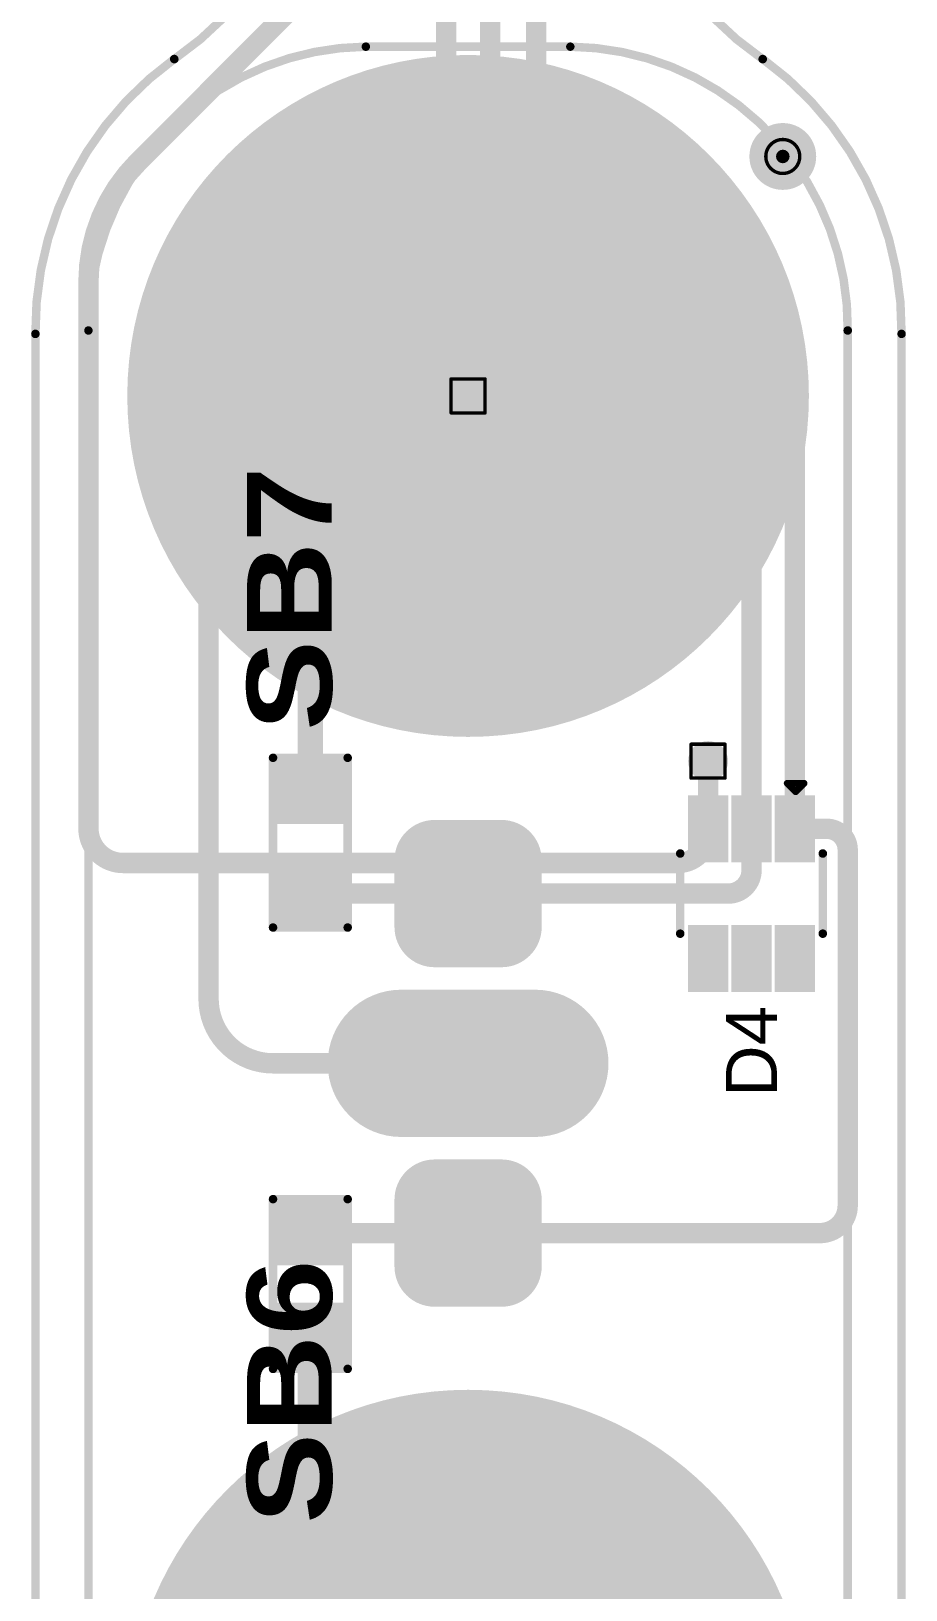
# Model space of a CAD drawing. Header units: inches. Extents: x -17 to 349, y -40 to 215.
# Drawn here: x 160.39 to 173.49, y 5.71 to 29.03 of the extents above; entities that cross this region are included whole.
import ezdxf

# ---------------------------------------------------------------- set-up
doc = ezdxf.new("R2010")
doc.units = ezdxf.units.IN
for name, color, linetype in [('Board Outline', 216, 'Continuous'), ('Bottom Layer', 5, 'Continuous'), ('Bottom Overlay', 54, 'Continuous'), ('Bottom Paste', 16, 'Continuous'), ('Bottom Solder', 6, 'Continuous'), ('Drill Drawing', 1, 'Continuous'), ('Pad Holes', 156, 'Continuous'), ('Top Layer', 1, 'Continuous'), ('Top Overlay', 2, 'Continuous'), ('Top Paste', 8, 'Continuous'), ('Top Solder', 216, 'Continuous'), ('Via Holes', 16, 'Continuous')]:
    doc.layers.add(name, color=color, linetype=linetype)
doc.styles.add('Arial', font='', dxfattribs={"height": 0.2})
doc.styles.add('Arial Black_Bold', font='', dxfattribs={"height": 0.2})
doc.styles.get('Arial').set_extended_font_data('Arial')
doc.styles.get('Arial Black_Bold').set_extended_font_data('Arial Black', bold=True)

# ---------------------------------------------------------------- blocks, each defined once
blk = doc.blocks.new('S______B______19')
at = {"layer": 'Top Layer'}
for points in [[(-1.143, -0.4445), (-1.143, 0.4445), (-0.381, 0.4445), (-0.381, -0.4445)], [(0.381, -0.4445), (0.381, 0.4445), (1.143, 0.4445), (1.143, -0.4445)]]:
    blk.add_hatch(color=1, dxfattribs=at).paths.add_polyline_path(points)
at = {"layer": 'Top Paste'}
for points in [[(-1.143, -0.4445), (-1.143, 0.4445), (-0.381, 0.4445), (-0.381, -0.4445)], [(0.381, -0.4445), (0.381, 0.4445), (1.143, 0.4445), (1.143, -0.4445)]]:
    blk.add_hatch(color=8, dxfattribs=at).paths.add_polyline_path(points)
at = {"layer": 'Top Solder'}
for points in [[(-1.2446, -0.5461), (-1.2446, 0.5461), (-0.2794, 0.5461), (-0.2794, -0.5461)], [(0.2794, -0.5461), (0.2794, 0.5461), (1.2446, 0.5461), (1.2446, -0.5461)]]:
    blk.add_hatch(color=216, dxfattribs=at).paths.add_polyline_path(points)
at = {"layer": 'Top Overlay'}
for points in [[(-1.27, -0.5588, 0.127, 0.127, 0), (-1.27, 0.5588, 0.127, 0.127, 0)], [(1.27, 0.5588, 0.127, 0.127, 0), (-1.27, 0.5588, 0.127, 0.127, 0)], [(1.27, -0.5588, 0.127, 0.127, 0), (1.27, 0.5588, 0.127, 0.127, 0)], [(1.27, -0.5588, 0.127, 0.127, 0), (-1.27, -0.5588, 0.127, 0.127, 0)]]:
    blk.add_lwpolyline(points, format="xyseb", dxfattribs=at)
for points in [[(-1.30175, 0.5588, 0.0635, 0.0635, 1), (-1.23825, 0.5588, 0.0635, 0.0635, 1)], [(-1.30175, 0.5588, 0.0635, 0.0635, 1), (-1.23825, 0.5588, 0.0635, 0.0635, 1)], [(1.23825, 0.5588, 0.0635, 0.0635, 1), (1.30175, 0.5588, 0.0635, 0.0635, 1)], [(1.23825, 0.5588, 0.0635, 0.0635, 1), (1.30175, 0.5588, 0.0635, 0.0635, 1)], [(-1.30175, -0.5588, 0.0635, 0.0635, 1), (-1.23825, -0.5588, 0.0635, 0.0635, 1)], [(-1.30175, -0.5588, 0.0635, 0.0635, 1), (-1.23825, -0.5588, 0.0635, 0.0635, 1)], [(1.23825, -0.5588, 0.0635, 0.0635, 1), (1.30175, -0.5588, 0.0635, 0.0635, 1)], [(1.23825, -0.5588, 0.0635, 0.0635, 1), (1.30175, -0.5588, 0.0635, 0.0635, 1)]]:
    blk.add_lwpolyline(points, format="xyseb", close=True, dxfattribs=at)
blk = doc.blocks.new('S______B______20')
at = {"layer": 'Top Layer'}
for points in [[(-1.143, -0.4445), (-1.143, 0.4445), (-0.381, 0.4445), (-0.381, -0.4445)], [(0.381, -0.4445), (0.381, 0.4445), (1.143, 0.4445), (1.143, -0.4445)]]:
    blk.add_hatch(color=1, dxfattribs=at).paths.add_polyline_path(points)
at = {"layer": 'Top Paste'}
for points in [[(-1.143, -0.4445), (-1.143, 0.4445), (-0.381, 0.4445), (-0.381, -0.4445)], [(0.381, -0.4445), (0.381, 0.4445), (1.143, 0.4445), (1.143, -0.4445)]]:
    blk.add_hatch(color=8, dxfattribs=at).paths.add_polyline_path(points)
at = {"layer": 'Top Solder'}
for points in [[(-1.2446, -0.5461), (-1.2446, 0.5461), (-0.2794, 0.5461), (-0.2794, -0.5461)], [(0.2794, -0.5461), (0.2794, 0.5461), (1.2446, 0.5461), (1.2446, -0.5461)]]:
    blk.add_hatch(color=216, dxfattribs=at).paths.add_polyline_path(points)
at = {"layer": 'Top Overlay'}
for points in [[(-1.27, 0.5588, 0.127, 0.127, 0), (-1.27, -0.5588, 0.127, 0.127, 0)], [(-1.27, 0.5588, 0.127, 0.127, 0), (1.27, 0.5588, 0.127, 0.127, 0)], [(1.27, 0.5588, 0.127, 0.127, 0), (1.27, -0.5588, 0.127, 0.127, 0)], [(-1.27, -0.5588, 0.127, 0.127, 0), (1.27, -0.5588, 0.127, 0.127, 0)]]:
    blk.add_lwpolyline(points, format="xyseb", dxfattribs=at)
for points in [[(-1.30175, 0.5588, 0.0635, 0.0635, 1), (-1.23825, 0.5588, 0.0635, 0.0635, 1)], [(-1.30175, 0.5588, 0.0635, 0.0635, 1), (-1.23825, 0.5588, 0.0635, 0.0635, 1)], [(1.23825, 0.5588, 0.0635, 0.0635, 1), (1.30175, 0.5588, 0.0635, 0.0635, 1)], [(1.23825, 0.5588, 0.0635, 0.0635, 1), (1.30175, 0.5588, 0.0635, 0.0635, 1)], [(-1.30175, -0.5588, 0.0635, 0.0635, 1), (-1.23825, -0.5588, 0.0635, 0.0635, 1)], [(-1.30175, -0.5588, 0.0635, 0.0635, 1), (-1.23825, -0.5588, 0.0635, 0.0635, 1)], [(1.23825, -0.5588, 0.0635, 0.0635, 1), (1.30175, -0.5588, 0.0635, 0.0635, 1)], [(1.23825, -0.5588, 0.0635, 0.0635, 1), (1.30175, -0.5588, 0.0635, 0.0635, 1)]]:
    blk.add_lwpolyline(points, format="xyseb", close=True, dxfattribs=at)
blk = doc.blocks.new('SOT_363_28')
at = {"layer": 'Top Layer'}
for points in [[(-0.57, 0.85), (-0.57, 0.45), (-1.37, 0.45), (-1.37, 0.85)], [(1.37, 0.85), (1.37, 0.45), (0.57, 0.45), (0.57, 0.85)], [(-0.57, 0.2), (-0.57, -0.2), (-1.37, -0.2), (-1.37, 0.2)], [(1.37, 0.2), (1.37, -0.2), (0.57, -0.2), (0.57, 0.2)], [(-0.57, -0.45), (-0.57, -0.85), (-1.37, -0.85), (-1.37, -0.45)], [(1.37, -0.45), (1.37, -0.85), (0.57, -0.85), (0.57, -0.45)]]:
    blk.add_hatch(color=1, dxfattribs=at).paths.add_polyline_path(points)
at = {"layer": 'Top Paste'}
for points in [[(-0.57, 0.85), (-0.57, 0.45), (-1.37, 0.45), (-1.37, 0.85)], [(1.37, 0.85), (1.37, 0.45), (0.57, 0.45), (0.57, 0.85)], [(-0.57, 0.2), (-0.57, -0.2), (-1.37, -0.2), (-1.37, 0.2)], [(1.37, 0.2), (1.37, -0.2), (0.57, -0.2), (0.57, 0.2)], [(-0.57, -0.45), (-0.57, -0.85), (-1.37, -0.85), (-1.37, -0.45)], [(1.37, -0.45), (1.37, -0.85), (0.57, -0.85), (0.57, -0.45)]]:
    blk.add_hatch(color=8, dxfattribs=at).paths.add_polyline_path(points)
at = {"layer": 'Top Solder'}
for points in [[(-0.468, 0.952), (-0.468, 0.348), (-1.472, 0.348), (-1.472, 0.952)], [(1.472, 0.952), (1.472, 0.348), (0.468, 0.348), (0.468, 0.952)], [(-0.468, 0.302), (-0.468, -0.302), (-1.472, -0.302), (-1.472, 0.302)], [(1.472, 0.302), (1.472, -0.302), (0.468, -0.302), (0.468, 0.302)], [(-0.468, -0.348), (-0.468, -0.952), (-1.472, -0.952), (-1.472, -0.348)], [(1.472, -0.348), (1.472, -0.952), (0.468, -0.952), (0.468, -0.348)]]:
    blk.add_hatch(color=216, dxfattribs=at).paths.add_polyline_path(points)
at = {"layer": 'Top Overlay'}
for points in [[(0.6, 1.067, 0.127, 0.127, 0), (-0.6, 1.067, 0.127, 0.127, 0)], [(-1.524, 0.66, 0.1, 0.1, 0), (-1.651, 0.787, 0.1, 0.1, 0)], [(-1.651, 0.533, 0.1, 0.1, 0), (-1.651, 0.787, 0.1, 0.1, 0)], [(-1.651, 0.533, 0.1, 0.1, 0), (-1.524, 0.66, 0.1, 0.1, 0)], [(-0.6, -1.067, 0.127, 0.127, 0), (0.6, -1.067, 0.127, 0.127, 0)]]:
    blk.add_lwpolyline(points, format="xyseb", dxfattribs=at)
for points in [[(-0.632, 1.067, 0.0635, 0.0635, 1), (-0.568, 1.067, 0.0635, 0.0635, 1)], [(0.568, 1.067, 0.0635, 0.0635, 1), (0.632, 1.067, 0.0635, 0.0635, 1)], [(-1.676, 0.787, 0.05, 0.05, 1), (-1.626, 0.787, 0.05, 0.05, 1)], [(-1.676, 0.787, 0.05, 0.05, 1), (-1.626, 0.787, 0.05, 0.05, 1)], [(-1.549, 0.66, 0.05, 0.05, 1), (-1.499, 0.66, 0.05, 0.05, 1)], [(-1.549, 0.66, 0.05, 0.05, 1), (-1.499, 0.66, 0.05, 0.05, 1)], [(-1.676, 0.533, 0.05, 0.05, 1), (-1.626, 0.533, 0.05, 0.05, 1)], [(-1.676, 0.533, 0.05, 0.05, 1), (-1.626, 0.533, 0.05, 0.05, 1)], [(-0.632, -1.067, 0.0635, 0.0635, 1), (-0.568, -1.067, 0.0635, 0.0635, 1)], [(0.568, -1.067, 0.0635, 0.0635, 1), (0.632, -1.067, 0.0635, 0.0635, 1)]]:
    blk.add_lwpolyline(points, format="xyseb", close=True, dxfattribs=at)
blk = doc.blocks.new('EMG_2_PAD_B_43')
at = {"layer": 'Bottom Layer'}
h = blk.add_hatch(color=5, dxfattribs=at)
edge = h.paths.add_edge_path()
edge.add_arc((0, 9.987), 5, 0, 360)
h = blk.add_hatch(color=5, dxfattribs=at)
edge = h.paths.add_edge_path()
edge.add_arc((0, -9.987), 5, 0, 360)
at = {"layer": 'Bottom Paste'}
h = blk.add_hatch(color=16, dxfattribs=at)
edge = h.paths.add_edge_path()
edge.add_arc((0, 9.987), 5, 0, 360)
h = blk.add_hatch(color=16, dxfattribs=at)
edge = h.paths.add_edge_path()
edge.add_arc((0, -9.987), 5, 0, 360)
at = {"layer": 'Bottom Solder'}
h = blk.add_hatch(color=6, dxfattribs=at)
edge = h.paths.add_edge_path()
edge.add_arc((0, 9.987), 5.102, 0, 360)
h = blk.add_hatch(color=6, dxfattribs=at)
edge = h.paths.add_edge_path()
edge.add_arc((0, -9.987), 5.102, 0, 360)
at = {"layer": 'Bottom Overlay'}
for points in [[(-5.683, 10.966, 0.127, 0.127, -0.414214), (-1.531, 15.213, 0.127, 0.127, 0)], [(-1.531, 15.213, 0.127, 0.127, 0), (1.531, 15.213, 0.127, 0.127, 0)], [(1.531, 15.213, 0.127, 0.127, -0.414214), (5.683, 10.966, 0.127, 0.127, 0)], [(-5.683, -10.966, 0.127, 0.127, 0), (-5.683, 10.966, 0.127, 0.127, 0)], [(5.683, -10.966, 0.127, 0.127, 0), (5.683, 10.966, 0.127, 0.127, 0)]]:
    blk.add_lwpolyline(points, format="xyseb", dxfattribs=at)
for points in [[(-1.562, 15.213, 0.0635, 0.0635, 1), (-1.499, 15.213, 0.0635, 0.0635, 1)], [(-1.562, 15.213, 0.0635, 0.0635, 1), (-1.499, 15.213, 0.0635, 0.0635, 1)], [(1.499, 15.213, 0.0635, 0.0635, 1), (1.562, 15.213, 0.0635, 0.0635, 1)], [(1.499, 15.213, 0.0635, 0.0635, 1), (1.562, 15.213, 0.0635, 0.0635, 1)], [(-5.715, 10.966, 0.0635, 0.0635, 1), (-5.652, 10.966, 0.0635, 0.0635, 1)], [(-5.715, 10.966, 0.0635, 0.0635, 1), (-5.652, 10.966, 0.0635, 0.0635, 1)], [(5.651, 10.966, 0.0635, 0.0635, 1), (5.715, 10.966, 0.0635, 0.0635, 1)], [(5.651, 10.966, 0.0635, 0.0635, 1), (5.715, 10.966, 0.0635, 0.0635, 1)]]:
    blk.add_lwpolyline(points, format="xyseb", close=True, dxfattribs=at)
blk = doc.blocks.new('T____P____SMD_3_P____54')
at = {"layer": 'Top Layer'}
h = blk.add_hatch(color=1, dxfattribs=at)
edge = h.paths.add_edge_path()
edge.add_arc((-0.5, 3.04), 0.5, 90, 180)
edge.add_line((-1, 3.04), (-1, 2.04))
edge.add_arc((-0.5, 2.04), 0.5, 180, 270)
edge.add_line((-0.5, 1.54), (0.5, 1.54))
edge.add_arc((0.5, 2.04), 0.5, 270, 360)
edge.add_line((1, 2.04), (1, 3.04))
edge.add_arc((0.5, 3.04), 0.5, 0, 90)
edge.add_line((0.5, 3.54), (-0.5, 3.54))
h = blk.add_hatch(color=1, dxfattribs=at)
edge = h.paths.add_edge_path()
edge.add_arc((-1, 0), 1, 90, 270)
edge.add_line((-1, -1), (1, -1))
edge.add_arc((1, 0), 1, 270, 450)
edge.add_line((1, 1), (-1, 1))
h = blk.add_hatch(color=1, dxfattribs=at)
edge = h.paths.add_edge_path()
edge.add_arc((-0.5, -2.04), 0.5, 90, 180)
edge.add_line((-1, -2.04), (-1, -3.04))
edge.add_arc((-0.5, -3.04), 0.5, 180, 270)
edge.add_line((-0.5, -3.54), (0.5, -3.54))
edge.add_arc((0.5, -3.04), 0.5, 270, 360)
edge.add_line((1, -3.04), (1, -2.04))
edge.add_arc((0.5, -2.04), 0.5, 0, 90)
edge.add_line((0.5, -1.54), (-0.5, -1.54))
at = {"layer": 'Top Paste'}
h = blk.add_hatch(color=8, dxfattribs=at)
edge = h.paths.add_edge_path()
edge.add_arc((-0.5, 3.04), 0.5, 90, 180)
edge.add_line((-1, 3.04), (-1, 2.04))
edge.add_arc((-0.5, 2.04), 0.5, 180, 270)
edge.add_line((-0.5, 1.54), (0.5, 1.54))
edge.add_arc((0.5, 2.04), 0.5, 270, 360)
edge.add_line((1, 2.04), (1, 3.04))
edge.add_arc((0.5, 3.04), 0.5, 0, 90)
edge.add_line((0.5, 3.54), (-0.5, 3.54))
h = blk.add_hatch(color=8, dxfattribs=at)
edge = h.paths.add_edge_path()
edge.add_arc((-1, 0), 1, 90, 270)
edge.add_line((-1, -1), (1, -1))
edge.add_arc((1, 0), 1, 270, 450)
edge.add_line((1, 1), (-1, 1))
h = blk.add_hatch(color=8, dxfattribs=at)
edge = h.paths.add_edge_path()
edge.add_arc((-0.5, -2.04), 0.5, 90, 180)
edge.add_line((-1, -2.04), (-1, -3.04))
edge.add_arc((-0.5, -3.04), 0.5, 180, 270)
edge.add_line((-0.5, -3.54), (0.5, -3.54))
edge.add_arc((0.5, -3.04), 0.5, 270, 360)
edge.add_line((1, -3.04), (1, -2.04))
edge.add_arc((0.5, -2.04), 0.5, 0, 90)
edge.add_line((0.5, -1.54), (-0.5, -1.54))
at = {"layer": 'Top Solder'}
h = blk.add_hatch(color=216, dxfattribs=at)
edge = h.paths.add_edge_path()
edge.add_arc((-0.5, 3.04), 0.602, 90, 180)
edge.add_line((-1.102, 3.04), (-1.102, 2.04))
edge.add_arc((-0.5, 2.04), 0.602, 180, 270)
edge.add_line((-0.5, 1.438), (0.5, 1.438))
edge.add_arc((0.5, 2.04), 0.602, 270, 360)
edge.add_line((1.102, 2.04), (1.102, 3.04))
edge.add_arc((0.5, 3.04), 0.602, 0, 90)
edge.add_line((0.5, 3.642), (-0.5, 3.642))
h = blk.add_hatch(color=216, dxfattribs=at)
edge = h.paths.add_edge_path()
edge.add_arc((-1, 0), 1.102, 90, 270)
edge.add_line((-1, -1.102), (1, -1.102))
edge.add_arc((1, 0), 1.102, 270, 450)
edge.add_line((1, 1.102), (-1, 1.102))
h = blk.add_hatch(color=216, dxfattribs=at)
edge = h.paths.add_edge_path()
edge.add_arc((-0.5, -2.04), 0.602, 90, 180)
edge.add_line((-1.102, -2.04), (-1.102, -3.04))
edge.add_arc((-0.5, -3.04), 0.602, 180, 270)
edge.add_line((-0.5, -3.642), (0.5, -3.642))
edge.add_arc((0.5, -3.04), 0.602, 270, 360)
edge.add_line((1.102, -3.04), (1.102, -2.04))
edge.add_arc((0.5, -2.04), 0.602, 0, 90)
edge.add_line((0.5, -1.438), (-0.5, -1.438))

msp = doc.modelspace()

# ---------------------------------------------------------------- hatches: boundary and pattern name
at = {"layer": 'Bottom Layer'}
h = msp.add_hatch(color=5, dxfattribs=at)
edge = h.paths.add_edge_path()
edge.add_arc((166.932, 23.576), 0.3, 0, 360)
h = msp.add_hatch(color=5, dxfattribs=at)
edge = h.paths.add_edge_path()
edge.add_arc((170.525, 18.111), 0.3, 0, 360)
at = {"layer": 'Bottom Solder'}
h = msp.add_hatch(color=6, dxfattribs=at)
edge = h.paths.add_edge_path()
edge.add_arc((171.643, 27.159), 0.102, 0, 360)
at = {"layer": 'Pad Holes'}
h = msp.add_hatch(color=7, dxfattribs=at)
edge = h.paths.add_edge_path()
edge.add_arc((171.643, 27.159), 0.5, 0, 360)
at = {"layer": 'Top Layer'}
h = msp.add_hatch(color=1, dxfattribs=at)
edge = h.paths.add_edge_path()
edge.add_arc((166.932, 23.576), 0.3, 0, 360)
h = msp.add_hatch(color=1, dxfattribs=at)
edge = h.paths.add_edge_path()
edge.add_arc((170.525, 18.111), 0.3, 0, 360)
at = {"layer": 'Top Solder'}
h = msp.add_hatch(color=216, dxfattribs=at)
edge = h.paths.add_edge_path()
edge.add_arc((171.643, 27.159), 0.102, 0, 360)
at = {"layer": 'Via Holes'}
h = msp.add_hatch(color=7, dxfattribs=at)
edge = h.paths.add_edge_path()
edge.add_arc((166.932, 23.576), 0.15, 0, 360)
h = msp.add_hatch(color=7, dxfattribs=at)
edge = h.paths.add_edge_path()
edge.add_arc((170.525, 18.111), 0.15, 0, 360)

# ---------------------------------------------------------------- linework, layer by layer
at = {"layer": 'Board Outline'}
for points in [[(164.703, 32.792, 0.127, 0.127, -0.250069), (162.534, 28.615, 0.127, 0.127, 0)], [(171.342, 28.615, 0.127, 0.127, -0.250069), (169.173, 32.792, 0.127, 0.127, 0)], [(160.455, 24.504, 0.127, 0.127, -0.244175), (162.533, 28.617, 0.127, 0.127, 0)], [(171.344, 28.617, 0.127, 0.127, -0.244175), (173.421, 24.504, 0.127, 0.127, 0)], [(160.455, 2.648, 0.127, 0.127, 0), (160.455, 24.504, 0.127, 0.127, 0)], [(173.421, 24.504, 0.127, 0.127, 0), (173.421, 2.648, 0.127, 0.127, 0)]]:
    msp.add_lwpolyline(points, format="xyseb", dxfattribs=at)
for points in [[(162.501, 28.617, 0.0635, 0.0635, 1), (162.565, 28.617, 0.0635, 0.0635, 1)], [(162.503, 28.615, 0.0635, 0.0635, 1), (162.566, 28.615, 0.0635, 0.0635, 1)], [(171.31, 28.615, 0.0635, 0.0635, 1), (171.374, 28.615, 0.0635, 0.0635, 1)], [(171.312, 28.617, 0.0635, 0.0635, 1), (171.375, 28.617, 0.0635, 0.0635, 1)], [(160.423, 24.504, 0.0635, 0.0635, 1), (160.487, 24.504, 0.0635, 0.0635, 1)], [(160.423, 24.504, 0.0635, 0.0635, 1), (160.487, 24.504, 0.0635, 0.0635, 1)], [(173.39, 24.504, 0.0635, 0.0635, 1), (173.453, 24.504, 0.0635, 0.0635, 1)], [(173.39, 24.504, 0.0635, 0.0635, 1), (173.453, 24.504, 0.0635, 0.0635, 1)]]:
    msp.add_lwpolyline(points, format="xyseb", close=True, dxfattribs=at)
at = {"layer": 'Bottom Layer'}
for points in [[(161.993, 27.077, 0.305, 0.305, 0), (165.345, 30.429, 0.305, 0.305, 0)], [(161.249, 25.281, 0.305, 0.305, -0.198912), (161.993, 27.077, 0.305, 0.305, 0)], [(161.249, 17.105, 0.305, 0.305, 0), (161.249, 25.281, 0.305, 0.305, 0)], [(170.525, 17.041, 0.305, 0.305, 0), (170.525, 18.111, 0.305, 0.305, 0)], [(161.766, 16.587, 0.305, 0.305, -0.414214), (161.249, 17.105, 0.305, 0.305, 0)], [(170.525, 17.041, 0.305, 0.305, -0.414214), (170.071, 16.587, 0.305, 0.305, 0)], [(161.766, 16.587, 0.305, 0.305, 0), (170.071, 16.587, 0.305, 0.305, 0)]]:
    msp.add_lwpolyline(points, format="xyseb", dxfattribs=at)
for points in [[(161.916, 27.077, 0.152, 0.152, 1), (162.069, 27.077, 0.152, 0.152, 1)], [(161.916, 27.077, 0.152, 0.152, 1), (162.069, 27.077, 0.152, 0.152, 1)], [(161.172, 25.281, 0.152, 0.152, 1), (161.325, 25.281, 0.152, 0.152, 1)], [(161.172, 25.281, 0.152, 0.152, 1), (161.325, 25.281, 0.152, 0.152, 1)], [(170.448, 18.111, 0.152, 0.152, 1), (170.601, 18.111, 0.152, 0.152, 1)], [(161.172, 17.105, 0.152, 0.152, 1), (161.325, 17.105, 0.152, 0.152, 1)], [(161.172, 17.105, 0.152, 0.152, 1), (161.325, 17.105, 0.152, 0.152, 1)], [(170.448, 17.041, 0.152, 0.152, 1), (170.601, 17.041, 0.152, 0.152, 1)], [(170.448, 17.041, 0.152, 0.152, 1), (170.601, 17.041, 0.152, 0.152, 1)], [(161.69, 16.587, 0.152, 0.152, 1), (161.842, 16.587, 0.152, 0.152, 1)], [(161.69, 16.587, 0.152, 0.152, 1), (161.842, 16.587, 0.152, 0.152, 1)], [(169.994, 16.587, 0.152, 0.152, 1), (170.147, 16.587, 0.152, 0.152, 1)], [(169.994, 16.587, 0.152, 0.152, 1), (170.147, 16.587, 0.152, 0.152, 1)]]:
    msp.add_lwpolyline(points, format="xyseb", close=True, dxfattribs=at)
at = {"layer": 'Drill Drawing'}
for points in [[(171.897, 27.159, 0.0508, 0.0508, 1), (171.389, 27.159, 0.0508, 0.0508, 1)], [(171.377, 27.159, 0.0254, 0.0254, 1), (171.402, 27.159, 0.0254, 0.0254, 1)], [(171.885, 27.159, 0.0254, 0.0254, 1), (171.91, 27.159, 0.0254, 0.0254, 1)], [(166.665, 23.83, 0.0254, 0.0254, 1), (166.691, 23.83, 0.0254, 0.0254, 1)], [(166.665, 23.83, 0.0254, 0.0254, 1), (166.691, 23.83, 0.0254, 0.0254, 1)], [(167.173, 23.83, 0.0254, 0.0254, 1), (167.199, 23.83, 0.0254, 0.0254, 1)], [(167.173, 23.83, 0.0254, 0.0254, 1), (167.199, 23.83, 0.0254, 0.0254, 1)], [(166.665, 23.322, 0.0254, 0.0254, 1), (166.691, 23.322, 0.0254, 0.0254, 1)], [(166.665, 23.322, 0.0254, 0.0254, 1), (166.691, 23.322, 0.0254, 0.0254, 1)], [(167.173, 23.322, 0.0254, 0.0254, 1), (167.199, 23.322, 0.0254, 0.0254, 1)], [(167.173, 23.322, 0.0254, 0.0254, 1), (167.199, 23.322, 0.0254, 0.0254, 1)], [(170.258, 18.365, 0.0254, 0.0254, 1), (170.283, 18.365, 0.0254, 0.0254, 1)], [(170.258, 18.365, 0.0254, 0.0254, 1), (170.283, 18.365, 0.0254, 0.0254, 1)], [(170.766, 18.365, 0.0254, 0.0254, 1), (170.791, 18.365, 0.0254, 0.0254, 1)], [(170.766, 18.365, 0.0254, 0.0254, 1), (170.791, 18.365, 0.0254, 0.0254, 1)], [(170.258, 17.857, 0.0254, 0.0254, 1), (170.283, 17.857, 0.0254, 0.0254, 1)], [(170.258, 17.857, 0.0254, 0.0254, 1), (170.283, 17.857, 0.0254, 0.0254, 1)], [(170.766, 17.857, 0.0254, 0.0254, 1), (170.791, 17.857, 0.0254, 0.0254, 1)], [(170.766, 17.857, 0.0254, 0.0254, 1), (170.791, 17.857, 0.0254, 0.0254, 1)]]:
    msp.add_lwpolyline(points, format="xyseb", close=True, dxfattribs=at)
for points in [[(166.678, 23.83, 0.0508, 0.0508, 0), (167.186, 23.83, 0.0508, 0.0508, 0)], [(166.678, 23.322, 0.0508, 0.0508, 0), (166.678, 23.83, 0.0508, 0.0508, 0)], [(167.186, 23.322, 0.0508, 0.0508, 0), (167.186, 23.83, 0.0508, 0.0508, 0)], [(166.678, 23.322, 0.0508, 0.0508, 0), (167.186, 23.322, 0.0508, 0.0508, 0)], [(170.271, 18.365, 0.0508, 0.0508, 0), (170.779, 18.365, 0.0508, 0.0508, 0)], [(170.271, 17.857, 0.0508, 0.0508, 0), (170.271, 18.365, 0.0508, 0.0508, 0)], [(170.779, 17.857, 0.0508, 0.0508, 0), (170.779, 18.365, 0.0508, 0.0508, 0)], [(170.271, 17.857, 0.0508, 0.0508, 0), (170.779, 17.857, 0.0508, 0.0508, 0)]]:
    msp.add_lwpolyline(points, format="xyseb", dxfattribs=at)
at = {"layer": 'Top Layer'}
for points in [[(167.264, 24.917, 0.305, 0.305, 0), (167.264, 30.51, 0.305, 0.305, 0)], [(166.603, 25.387, 0.305, 0.305, 0), (166.603, 29.854, 0.305, 0.305, 0)], [(167.952, 25.292, 0.305, 0.305, 0), (167.952, 29.355, 0.305, 0.305, 0)], [(166.603, 25.387, 0.305, 0.305, -0.414214), (165.962, 24.746, 0.305, 0.305, 0)], [(168.498, 24.746, 0.305, 0.305, -0.414214), (167.952, 25.292, 0.305, 0.305, 0)], [(167.974, 24.207, 0.305, 0.305, -0.414214), (167.264, 24.917, 0.305, 0.305, 0)], [(163.047, 24.153, 0.305, 0.305, -0.415072), (163.639, 24.746, 0.305, 0.305, 0)], [(163.639, 24.746, 0.305, 0.305, 0), (165.962, 24.746, 0.305, 0.305, 0)], [(168.498, 24.746, 0.305, 0.305, 0), (171.236, 24.746, 0.305, 0.305, 0)], [(171.236, 24.746, 0.305, 0.305, -0.414214), (171.825, 24.158, 0.305, 0.305, 0)], [(163.047, 14.555, 0.305, 0.305, 0), (163.047, 24.153, 0.305, 0.305, 0)], [(167.974, 24.207, 0.305, 0.305, 0), (170.667, 24.207, 0.305, 0.305, 0)], [(170.667, 24.207, 0.305, 0.305, -0.414214), (171.175, 23.699, 0.305, 0.305, 0)], [(171.825, 17.099, 0.305, 0.305, 0), (171.825, 24.158, 0.305, 0.305, 0)], [(171.175, 16.478, 0.305, 0.305, 0), (171.175, 23.699, 0.305, 0.305, 0)], [(164.571, 22.988, 0.381, 0.381, -0.414214), (165.158, 23.576, 0.381, 0.381, 0)], [(165.158, 23.576, 0.381, 0.381, 0), (166.932, 23.576, 0.381, 0.381, 0)], [(164.571, 17.653, 0.381, 0.381, 0), (164.571, 22.988, 0.381, 0.381, 0)], [(170.525, 17.099, 0.305, 0.305, 0), (170.525, 18.111, 0.305, 0.305, 0)], [(171.825, 17.099, 0.305, 0.305, 0), (172.3, 17.099, 0.305, 0.305, 0)], [(172.3, 17.099, 0.305, 0.305, -0.414214), (172.615, 16.783, 0.305, 0.305, 0)], [(172.615, 11.462, 0.305, 0.305, 0), (172.615, 16.783, 0.305, 0.305, 0)], [(171.175, 16.478, 0.305, 0.305, -0.414214), (170.825, 16.129, 0.305, 0.305, 0)], [(164.571, 16.129, 0.305, 0.305, 0), (170.825, 16.129, 0.305, 0.305, 0)], [(164.013, 13.589, 0.305, 0.305, -0.414214), (163.047, 14.555, 0.305, 0.305, 0)], [(164.013, 13.589, 0.305, 0.305, 0), (166.932, 13.589, 0.305, 0.305, 0)], [(172.615, 11.462, 0.305, 0.305, -0.414214), (172.202, 11.049, 0.305, 0.305, 0)], [(164.571, 11.049, 0.305, 0.305, 0), (172.202, 11.049, 0.305, 0.305, 0)], [(164.571, 4.095, 0.381, 0.381, 0), (164.571, 9.525, 0.381, 0.381, 0)]]:
    msp.add_lwpolyline(points, format="xyseb", dxfattribs=at)
for points in [[(166.526, 25.387, 0.152, 0.152, 1), (166.679, 25.387, 0.152, 0.152, 1)], [(166.526, 25.387, 0.152, 0.152, 1), (166.679, 25.387, 0.152, 0.152, 1)], [(167.876, 25.292, 0.152, 0.152, 1), (168.028, 25.292, 0.152, 0.152, 1)], [(167.876, 25.292, 0.152, 0.152, 1), (168.028, 25.292, 0.152, 0.152, 1)], [(167.188, 24.917, 0.152, 0.152, 1), (167.34, 24.917, 0.152, 0.152, 1)], [(167.188, 24.917, 0.152, 0.152, 1), (167.34, 24.917, 0.152, 0.152, 1)], [(163.562, 24.746, 0.152, 0.152, 1), (163.715, 24.746, 0.152, 0.152, 1)], [(163.562, 24.746, 0.152, 0.152, 1), (163.715, 24.746, 0.152, 0.152, 1)], [(165.886, 24.746, 0.152, 0.152, 1), (166.038, 24.746, 0.152, 0.152, 1)], [(165.886, 24.746, 0.152, 0.152, 1), (166.038, 24.746, 0.152, 0.152, 1)], [(168.421, 24.746, 0.152, 0.152, 1), (168.574, 24.746, 0.152, 0.152, 1)], [(168.421, 24.746, 0.152, 0.152, 1), (168.574, 24.746, 0.152, 0.152, 1)], [(171.16, 24.746, 0.152, 0.152, 1), (171.313, 24.746, 0.152, 0.152, 1)], [(171.16, 24.746, 0.152, 0.152, 1), (171.313, 24.746, 0.152, 0.152, 1)], [(162.97, 24.153, 0.152, 0.152, 1), (163.123, 24.153, 0.152, 0.152, 1)], [(162.97, 24.153, 0.152, 0.152, 1), (163.123, 24.153, 0.152, 0.152, 1)], [(167.898, 24.207, 0.152, 0.152, 1), (168.05, 24.207, 0.152, 0.152, 1)], [(167.898, 24.207, 0.152, 0.152, 1), (168.05, 24.207, 0.152, 0.152, 1)], [(170.59, 24.207, 0.152, 0.152, 1), (170.743, 24.207, 0.152, 0.152, 1)], [(170.59, 24.207, 0.152, 0.152, 1), (170.743, 24.207, 0.152, 0.152, 1)], [(171.748, 24.158, 0.152, 0.152, 1), (171.901, 24.158, 0.152, 0.152, 1)], [(171.748, 24.158, 0.152, 0.152, 1), (171.901, 24.158, 0.152, 0.152, 1)], [(171.098, 23.699, 0.152, 0.152, 1), (171.251, 23.699, 0.152, 0.152, 1)], [(171.098, 23.699, 0.152, 0.152, 1), (171.251, 23.699, 0.152, 0.152, 1)], [(165.063, 23.576, 0.191, 0.191, 1), (165.254, 23.576, 0.191, 0.191, 1)], [(165.063, 23.576, 0.191, 0.191, 1), (165.254, 23.576, 0.191, 0.191, 1)], [(166.837, 23.576, 0.191, 0.191, 1), (167.027, 23.576, 0.191, 0.191, 1)], [(164.475, 22.988, 0.191, 0.191, 1), (164.666, 22.988, 0.191, 0.191, 1)], [(164.475, 22.988, 0.191, 0.191, 1), (164.666, 22.988, 0.191, 0.191, 1)], [(170.448, 18.111, 0.152, 0.152, 1), (170.601, 18.111, 0.152, 0.152, 1)], [(164.475, 17.653, 0.191, 0.191, 1), (164.666, 17.653, 0.191, 0.191, 1)], [(170.448, 17.099, 0.152, 0.152, 1), (170.601, 17.099, 0.152, 0.152, 1)], [(171.748, 17.099, 0.152, 0.152, 1), (171.901, 17.099, 0.152, 0.152, 1)], [(171.748, 17.099, 0.152, 0.152, 1), (171.901, 17.099, 0.152, 0.152, 1)], [(172.224, 17.099, 0.152, 0.152, 1), (172.376, 17.099, 0.152, 0.152, 1)], [(172.224, 17.099, 0.152, 0.152, 1), (172.376, 17.099, 0.152, 0.152, 1)], [(172.539, 16.783, 0.152, 0.152, 1), (172.691, 16.783, 0.152, 0.152, 1)], [(172.539, 16.783, 0.152, 0.152, 1), (172.691, 16.783, 0.152, 0.152, 1)], [(171.098, 16.478, 0.152, 0.152, 1), (171.251, 16.478, 0.152, 0.152, 1)], [(171.098, 16.478, 0.152, 0.152, 1), (171.251, 16.478, 0.152, 0.152, 1)], [(164.494, 16.129, 0.152, 0.152, 1), (164.647, 16.129, 0.152, 0.152, 1)], [(170.749, 16.129, 0.152, 0.152, 1), (170.902, 16.129, 0.152, 0.152, 1)], [(170.749, 16.129, 0.152, 0.152, 1), (170.902, 16.129, 0.152, 0.152, 1)], [(162.97, 14.555, 0.152, 0.152, 1), (163.123, 14.555, 0.152, 0.152, 1)], [(162.97, 14.555, 0.152, 0.152, 1), (163.123, 14.555, 0.152, 0.152, 1)], [(163.937, 13.589, 0.152, 0.152, 1), (164.089, 13.589, 0.152, 0.152, 1)], [(163.937, 13.589, 0.152, 0.152, 1), (164.089, 13.589, 0.152, 0.152, 1)], [(166.856, 13.589, 0.152, 0.152, 1), (167.008, 13.589, 0.152, 0.152, 1)], [(172.539, 11.462, 0.152, 0.152, 1), (172.691, 11.462, 0.152, 0.152, 1)], [(172.539, 11.462, 0.152, 0.152, 1), (172.691, 11.462, 0.152, 0.152, 1)], [(164.494, 11.049, 0.152, 0.152, 1), (164.647, 11.049, 0.152, 0.152, 1)], [(172.126, 11.049, 0.152, 0.152, 1), (172.278, 11.049, 0.152, 0.152, 1)], [(172.126, 11.049, 0.152, 0.152, 1), (172.278, 11.049, 0.152, 0.152, 1)], [(164.475, 9.525, 0.191, 0.191, 1), (164.666, 9.525, 0.191, 0.191, 1)]]:
    msp.add_lwpolyline(points, format="xyseb", close=True, dxfattribs=at)

# ---------------------------------------------------------------- block references
msp.add_blockref('EMG_2_PAD_B_43', (166.932, 13.589))
for name, p, rotation in [('S______B______19', (164.571, 16.891), 270), ('SOT_363_28', (171.175, 16.129), 270), ('T____P____SMD_3_P____54', (166.932, 13.589), 180), ('S______B______20', (164.571, 10.287), 90)]:
    msp.add_blockref(name, p, dxfattribs=dict(rotation=rotation))

# ---------------------------------------------------------------- texts
at = {"layer": 'Top Overlay'}
for s, height, style, p in [('SB7', 1.27, 'Arial Black_Bold', (164.892, 18.566)), ('D4', 0.762, 'Arial', (171.555, 13.089)), ('SB6', 1.27, 'Arial Black_Bold', (164.892, 6.701))]:
    msp.add_text(s, height=height, rotation=90, dxfattribs=dict(at, style=style)).set_placement(p)

doc.saveas('drawing.dxf')
